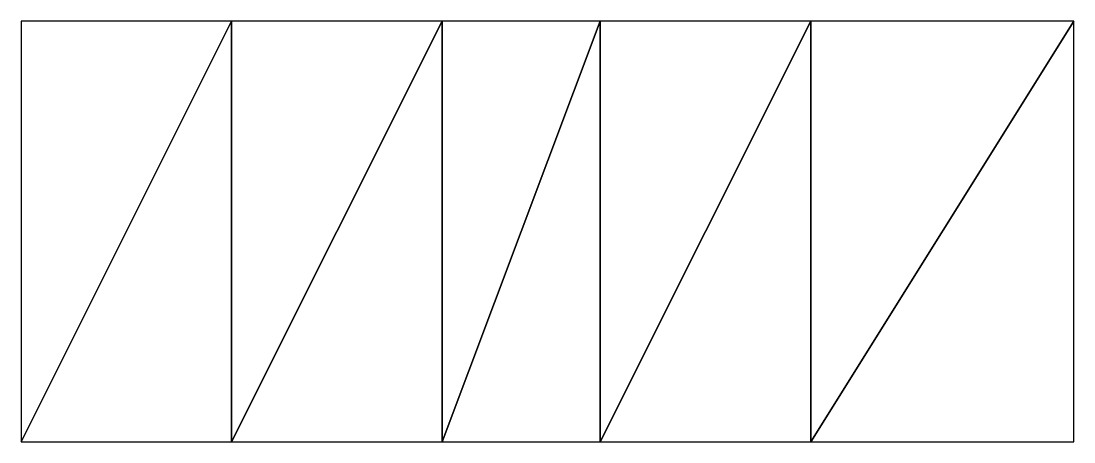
# Model space of a CAD drawing. Extents: x 700000 to 700100, y 9099980 to 9100020.
import ezdxf

# ---------------------------------------------------------------- set-up
doc = ezdxf.new("R2010")
doc.units = 0
doc.layers.add('TOPO', color=7, linetype='Continuous')

msp = doc.modelspace()

# ---------------------------------------------------------------- linework, layer by layer
at = {"layer": 'TOPO'}
for points in [[(700000, 9099980, 120), (700020, 9099980, 120), (700020, 9100020, 120)], [(700000, 9099980, 120), (700020, 9100020, 120), (700000, 9100020, 120)], [(700020, 9099980, 120), (700040, 9099980, 130), (700040, 9100020, 130)], [(700020, 9099980, 120), (700040, 9100020, 130), (700020, 9100020, 120)], [(700040, 9099980, 130), (700055, 9099980, 130), (700055, 9100020, 130)], [(700040, 9099980, 130), (700055, 9100020, 130), (700040, 9100020, 130)], [(700055, 9099980, 130), (700075, 9099980, 140), (700075, 9100020, 140)], [(700055, 9099980, 130), (700075, 9100020, 140), (700055, 9100020, 130)], [(700075, 9099980, 140), (700100, 9099980, 140), (700100, 9100020, 140)], [(700075, 9099980, 140), (700100, 9100020, 140), (700075, 9100020, 140)]]:
    msp.add_3dface(points, dxfattribs=at)

doc.saveas('drawing.dxf')
